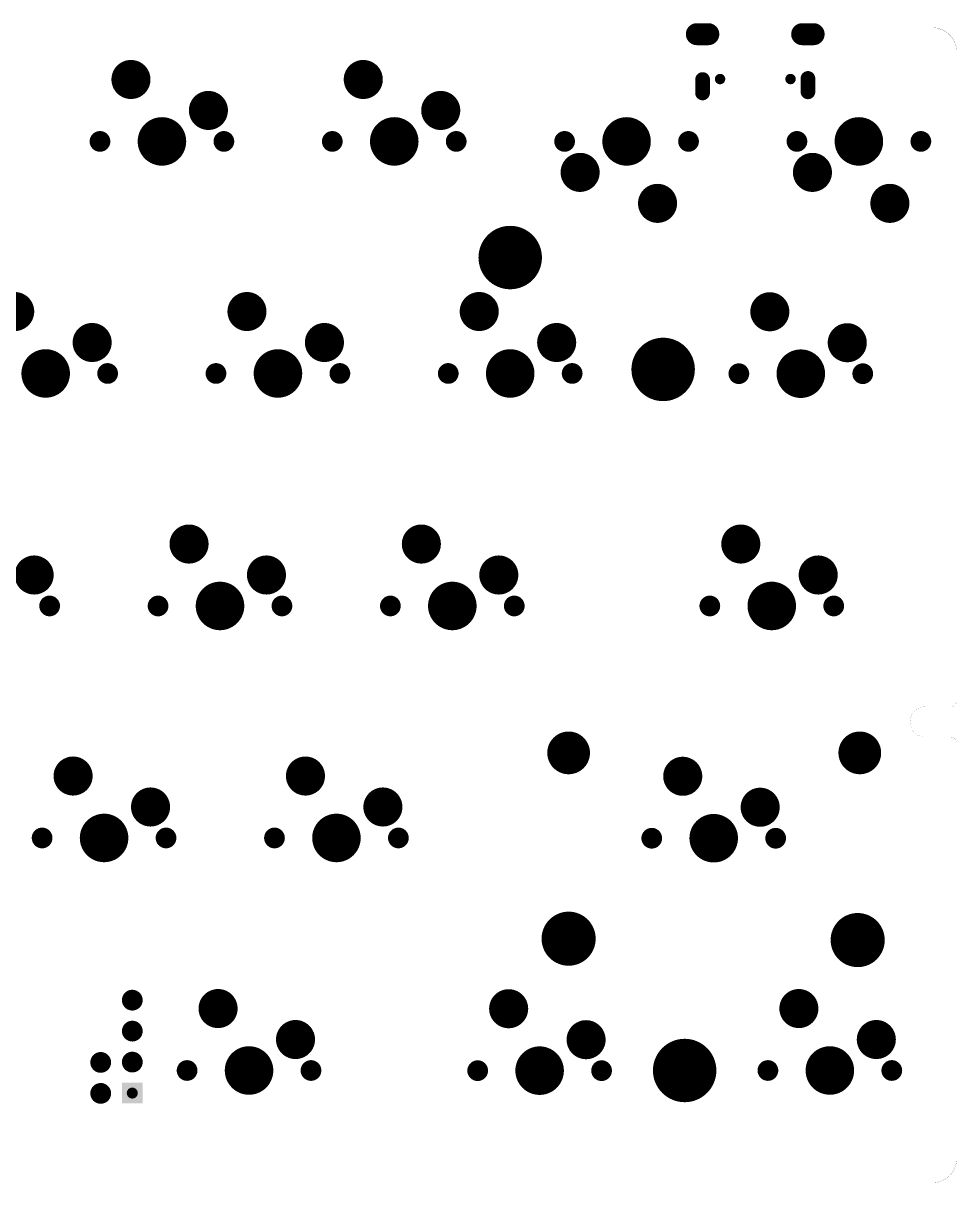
# Model space of a CAD drawing. Header units: millimetres. Extents: x 1049 to 1332, y 1256 to 1351.
# Drawn here: x 1255 to 1331.5, y 1255.5 to 1350.6 of the extents above; entities that cross this region are included whole.
import ezdxf

# ---------------------------------------------------------------- set-up
doc = ezdxf.new("R2010")
doc.units = ezdxf.units.MM
for name, color, linetype in [('BottomSolder', 6, 'Continuous'), ('KeepOutLayer', 6, 'Continuous'), ('PadHoleLayer', 156, 'Continuous')]:
    doc.layers.add(name, color=color, linetype=linetype)

# ---------------------------------------------------------------- blocks, each defined once
blk = doc.blocks.new('TYPE_C_2_76')
at = {"layer": 'BottomSolder'}
for points, const_width in [([(-3.849, 1.551), (-4.789, 1.551)], 1.803), ([(4.787, 1.551), (3.847, 1.551)], 1.803), ([(-4.319, -2.169), (-4.319, -3.269)], 1.203), ([(4.319, -2.079), (4.319, -3.179)], 1.203)]:
    blk.add_lwpolyline(points, dxfattribs=dict(at, const_width=const_width))
for points, const_width in [([(-5.24, 1.551, 1), (-4.338, 1.551, 1)], 0.902), ([(-4.3, 1.551, 1), (-3.398, 1.551, 1)], 0.902), ([(3.396, 1.551, 1), (4.298, 1.551, 1)], 0.902), ([(4.336, 1.551, 1), (5.238, 1.551, 1)], 0.902), ([(-4.62, -2.169, 1), (-4.018, -2.169, 1)], 0.602), ([(-3.099, -2.129, 1), (-2.672, -2.129, 1)], 0.427), ([(2.681, -2.129, 1), (3.108, -2.129, 1)], 0.427), ([(4.018, -2.079, 1), (4.62, -2.079, 1)], 0.602), ([(-4.62, -3.269, 1), (-4.018, -3.269, 1)], 0.602), ([(4.018, -3.179, 1), (4.62, -3.179, 1)], 0.602)]:
    blk.add_lwpolyline(points, format="xyb", close=True, dxfattribs=dict(at, const_width=const_width))
at = {"layer": 'PadHoleLayer'}
for points, const_width in [([(-4.544, 1.326), (-4.544, 1.776, -1), (-4.094, 1.776), (-4.094, 1.326, -1)], 0.15), ([(4.092, 1.326), (4.092, 1.776, -1), (4.542, 1.776), (4.542, 1.326, -1)], 0.15), ([(-3.048, -2.129, 1), (-2.723, -2.129, 1)], 0.325), ([(2.732, -2.129, 1), (3.057, -2.129, 1)], 0.325), ([(4.094, -3.104), (4.094, -2.154, -1), (4.544, -2.154), (4.544, -3.104, -1)], 0.15), ([(-4.544, -3.194), (-4.544, -2.244, -1), (-4.094, -2.244), (-4.094, -3.194, -1)], 0.15)]:
    blk.add_lwpolyline(points, format="xyb", close=True, dxfattribs=dict(at, const_width=const_width))
blk = doc.blocks.new('HDR1X4_79')
at = {"layer": 'BottomSolder', "const_width": 0.852}
for points in [[(2.114, 0, 1), (2.966, 0, 1)], [(4.654, 0, 1), (5.506, 0, 1)], [(7.194, 0, 1), (8.046, 0, 1)]]:
    blk.add_lwpolyline(points, format="xyb", close=True, dxfattribs=at)
at = {"layer": 'BottomSolder'}
blk.add_solid([(-0.852, -0.852), (0.852, -0.852), (-0.852, 0.852), (0.852, 0.852)], dxfattribs=at)
at = {"layer": 'PadHoleLayer', "const_width": 0.45}
for points in [[(-0.225, 0, 1), (0.225, 0, 1)], [(2.315, 0, 1), (2.765, 0, 1)], [(4.855, 0, 1), (5.305, 0, 1)], [(7.395, 0, 1), (7.845, 0, 1)]]:
    blk.add_lwpolyline(points, format="xyb", close=True, dxfattribs=at)
blk = doc.blocks.new('JUMP_WIRE_80')
at = {"layer": 'BottomSolder', "const_width": 0.852}
for points in [[(-0.426, 0, 1), (0.426, 0, 1)], [(2.114, 0, 1), (2.966, 0, 1)]]:
    blk.add_lwpolyline(points, format="xyb", close=True, dxfattribs=at)
at = {"layer": 'PadHoleLayer', "const_width": 0.457}
for points in [[(-0.229, 0, 1), (0.229, 0, 1)], [(2.311, 0, 1), (2.769, 0, 1)]]:
    blk.add_lwpolyline(points, format="xyb", close=True, dxfattribs=at)
blk = doc.blocks.new('2X____83')
at = {"layer": 'BottomSolder'}
for points, const_width in [([(-12.773, 7, 1), (-11.021, 7, 1)], 1.753), ([(11.103, 7, 1), (12.855, 7, 1)], 1.753), ([(-13.006, -8.24, 1), (-10.788, -8.24, 1)], 2.219), ([(10.697, -8.354, 1), (12.916, -8.354, 1)], 2.219)]:
    blk.add_lwpolyline(points, format="xyb", close=True, dxfattribs=dict(at, const_width=const_width))
at = {"layer": 'PadHoleLayer'}
for points, const_width in [([(-12.659, 7, 1), (-11.135, 7, 1)], 1.524), ([(11.217, 7, 1), (12.741, 7, 1)], 1.524), ([(-12.892, -8.24, 1), (-10.902, -8.24, 1)], 1.99), ([(10.812, -8.354, 1), (12.802, -8.354, 1)], 1.99)]:
    blk.add_lwpolyline(points, format="xyb", close=True, dxfattribs=dict(at, const_width=const_width))
blk = doc.blocks.new('____90')
at = {"layer": 'BottomSolder'}
for points, const_width in [([(-3.341, 5.08, 1), (-1.739, 5.08, 1)], 1.602), ([(3.009, 2.54, 1), (4.611, 2.54, 1)], 1.602), ([(-0.995, 0, 1), (0.995, 0, 1)], 1.99), ([(-5.505, 0, 1), (-4.655, 0, 1)], 0.85), ([(4.655, 0, 1), (5.505, 0, 1)], 0.85)]:
    blk.add_lwpolyline(points, format="xyb", close=True, dxfattribs=dict(at, const_width=const_width))
at = {"layer": 'PadHoleLayer'}
for points, const_width in [([(-3.29, 5.08, 1), (-1.79, 5.08, 1)], 1.5), ([(3.06, 2.54, 1), (4.56, 2.54, 1)], 1.5), ([(-0.995, 0, 1), (0.995, 0, 1)], 1.99), ([(-5.505, 0, 1), (-4.655, 0, 1)], 0.85), ([(4.655, 0, 1), (5.505, 0, 1)], 0.85)]:
    blk.add_lwpolyline(points, format="xyb", close=True, dxfattribs=dict(at, const_width=const_width))
blk = doc.blocks.new('____92')
at = {"layer": 'BottomSolder'}
for points, const_width in [([(-3.341, 5.08, 1), (-1.739, 5.08, 1)], 1.602), ([(3.009, 2.54, 1), (4.611, 2.54, 1)], 1.602), ([(-0.995, 0, 1), (0.995, 0, 1)], 1.99), ([(-5.505, 0, 1), (-4.655, 0, 1)], 0.85), ([(4.655, 0, 1), (5.505, 0, 1)], 0.85)]:
    blk.add_lwpolyline(points, format="xyb", close=True, dxfattribs=dict(at, const_width=const_width))
at = {"layer": 'PadHoleLayer'}
for points, const_width in [([(-3.29, 5.08, 1), (-1.79, 5.08, 1)], 1.5), ([(3.06, 2.54, 1), (4.56, 2.54, 1)], 1.5), ([(-0.995, 0, 1), (0.995, 0, 1)], 1.99), ([(-5.505, 0, 1), (-4.655, 0, 1)], 0.85), ([(4.655, 0, 1), (5.505, 0, 1)], 0.85)]:
    blk.add_lwpolyline(points, format="xyb", close=True, dxfattribs=dict(at, const_width=const_width))
blk = doc.blocks.new('____93')
at = {"layer": 'BottomSolder'}
for points, const_width in [([(-3.341, 5.08, 1), (-1.739, 5.08, 1)], 1.602), ([(3.009, 2.54, 1), (4.611, 2.54, 1)], 1.602), ([(-0.995, 0, 1), (0.995, 0, 1)], 1.99), ([(-5.505, 0, 1), (-4.655, 0, 1)], 0.85), ([(4.655, 0, 1), (5.505, 0, 1)], 0.85)]:
    blk.add_lwpolyline(points, format="xyb", close=True, dxfattribs=dict(at, const_width=const_width))
at = {"layer": 'PadHoleLayer'}
for points, const_width in [([(-3.29, 5.08, 1), (-1.79, 5.08, 1)], 1.5), ([(3.06, 2.54, 1), (4.56, 2.54, 1)], 1.5), ([(-0.995, 0, 1), (0.995, 0, 1)], 1.99), ([(-5.505, 0, 1), (-4.655, 0, 1)], 0.85), ([(4.655, 0, 1), (5.505, 0, 1)], 0.85)]:
    blk.add_lwpolyline(points, format="xyb", close=True, dxfattribs=dict(at, const_width=const_width))
blk = doc.blocks.new('____95')
at = {"layer": 'BottomSolder'}
for points, const_width in [([(-3.341, 5.08, 1), (-1.739, 5.08, 1)], 1.602), ([(3.009, 2.54, 1), (4.611, 2.54, 1)], 1.602), ([(-0.995, 0, 1), (0.995, 0, 1)], 1.99), ([(-5.505, 0, 1), (-4.655, 0, 1)], 0.85), ([(4.655, 0, 1), (5.505, 0, 1)], 0.85)]:
    blk.add_lwpolyline(points, format="xyb", close=True, dxfattribs=dict(at, const_width=const_width))
at = {"layer": 'PadHoleLayer'}
for points, const_width in [([(-3.29, 5.08, 1), (-1.79, 5.08, 1)], 1.5), ([(3.06, 2.54, 1), (4.56, 2.54, 1)], 1.5), ([(-0.995, 0, 1), (0.995, 0, 1)], 1.99), ([(-5.505, 0, 1), (-4.655, 0, 1)], 0.85), ([(4.655, 0, 1), (5.505, 0, 1)], 0.85)]:
    blk.add_lwpolyline(points, format="xyb", close=True, dxfattribs=dict(at, const_width=const_width))
blk = doc.blocks.new('____96')
at = {"layer": 'BottomSolder'}
for points, const_width in [([(-3.341, 5.08, 1), (-1.739, 5.08, 1)], 1.602), ([(3.009, 2.54, 1), (4.611, 2.54, 1)], 1.602), ([(-0.995, 0, 1), (0.995, 0, 1)], 1.99), ([(-5.505, 0, 1), (-4.655, 0, 1)], 0.85), ([(4.655, 0, 1), (5.505, 0, 1)], 0.85)]:
    blk.add_lwpolyline(points, format="xyb", close=True, dxfattribs=dict(at, const_width=const_width))
at = {"layer": 'PadHoleLayer'}
for points, const_width in [([(-3.29, 5.08, 1), (-1.79, 5.08, 1)], 1.5), ([(3.06, 2.54, 1), (4.56, 2.54, 1)], 1.5), ([(-0.995, 0, 1), (0.995, 0, 1)], 1.99), ([(-5.505, 0, 1), (-4.655, 0, 1)], 0.85), ([(4.655, 0, 1), (5.505, 0, 1)], 0.85)]:
    blk.add_lwpolyline(points, format="xyb", close=True, dxfattribs=dict(at, const_width=const_width))
blk = doc.blocks.new('____102')
at = {"layer": 'BottomSolder'}
for points, const_width in [([(-3.341, 5.08, 1), (-1.739, 5.08, 1)], 1.602), ([(3.009, 2.54, 1), (4.611, 2.54, 1)], 1.602), ([(-0.995, 0, 1), (0.995, 0, 1)], 1.99), ([(-5.505, 0, 1), (-4.655, 0, 1)], 0.85), ([(4.655, 0, 1), (5.505, 0, 1)], 0.85)]:
    blk.add_lwpolyline(points, format="xyb", close=True, dxfattribs=dict(at, const_width=const_width))
at = {"layer": 'PadHoleLayer'}
for points, const_width in [([(-3.29, 5.08, 1), (-1.79, 5.08, 1)], 1.5), ([(3.06, 2.54, 1), (4.56, 2.54, 1)], 1.5), ([(-0.995, 0, 1), (0.995, 0, 1)], 1.99), ([(-5.505, 0, 1), (-4.655, 0, 1)], 0.85), ([(4.655, 0, 1), (5.505, 0, 1)], 0.85)]:
    blk.add_lwpolyline(points, format="xyb", close=True, dxfattribs=dict(at, const_width=const_width))
blk = doc.blocks.new('____108')
at = {"layer": 'BottomSolder'}
for points, const_width in [([(-3.341, 5.08, 1), (-1.739, 5.08, 1)], 1.602), ([(3.009, 2.54, 1), (4.611, 2.54, 1)], 1.602), ([(-0.995, 0, 1), (0.995, 0, 1)], 1.99), ([(-5.505, 0, 1), (-4.655, 0, 1)], 0.85), ([(4.655, 0, 1), (5.505, 0, 1)], 0.85)]:
    blk.add_lwpolyline(points, format="xyb", close=True, dxfattribs=dict(at, const_width=const_width))
at = {"layer": 'PadHoleLayer'}
for points, const_width in [([(-3.29, 5.08, 1), (-1.79, 5.08, 1)], 1.5), ([(3.06, 2.54, 1), (4.56, 2.54, 1)], 1.5), ([(-0.995, 0, 1), (0.995, 0, 1)], 1.99), ([(-5.505, 0, 1), (-4.655, 0, 1)], 0.85), ([(4.655, 0, 1), (5.505, 0, 1)], 0.85)]:
    blk.add_lwpolyline(points, format="xyb", close=True, dxfattribs=dict(at, const_width=const_width))
blk = doc.blocks.new('____116')
at = {"layer": 'BottomSolder'}
for points, const_width in [([(-3.341, 5.08, 1), (-1.739, 5.08, 1)], 1.602), ([(3.009, 2.54, 1), (4.611, 2.54, 1)], 1.602), ([(-0.995, 0, 1), (0.995, 0, 1)], 1.99), ([(-5.505, 0, 1), (-4.655, 0, 1)], 0.85), ([(4.655, 0, 1), (5.505, 0, 1)], 0.85)]:
    blk.add_lwpolyline(points, format="xyb", close=True, dxfattribs=dict(at, const_width=const_width))
at = {"layer": 'PadHoleLayer'}
for points, const_width in [([(-3.29, 5.08, 1), (-1.79, 5.08, 1)], 1.5), ([(3.06, 2.54, 1), (4.56, 2.54, 1)], 1.5), ([(-0.995, 0, 1), (0.995, 0, 1)], 1.99), ([(-5.505, 0, 1), (-4.655, 0, 1)], 0.85), ([(4.655, 0, 1), (5.505, 0, 1)], 0.85)]:
    blk.add_lwpolyline(points, format="xyb", close=True, dxfattribs=dict(at, const_width=const_width))
blk = doc.blocks.new('____117')
at = {"layer": 'BottomSolder'}
for points, const_width in [([(-3.341, 5.08, 1), (-1.739, 5.08, 1)], 1.602), ([(3.009, 2.54, 1), (4.611, 2.54, 1)], 1.602), ([(-0.995, 0, 1), (0.995, 0, 1)], 1.99), ([(-5.505, 0, 1), (-4.655, 0, 1)], 0.85), ([(4.655, 0, 1), (5.505, 0, 1)], 0.85)]:
    blk.add_lwpolyline(points, format="xyb", close=True, dxfattribs=dict(at, const_width=const_width))
at = {"layer": 'PadHoleLayer'}
for points, const_width in [([(-3.29, 5.08, 1), (-1.79, 5.08, 1)], 1.5), ([(3.06, 2.54, 1), (4.56, 2.54, 1)], 1.5), ([(-0.995, 0, 1), (0.995, 0, 1)], 1.99), ([(-5.505, 0, 1), (-4.655, 0, 1)], 0.85), ([(4.655, 0, 1), (5.505, 0, 1)], 0.85)]:
    blk.add_lwpolyline(points, format="xyb", close=True, dxfattribs=dict(at, const_width=const_width))
blk = doc.blocks.new('____118')
at = {"layer": 'BottomSolder'}
for points, const_width in [([(-3.341, 5.08, 1), (-1.739, 5.08, 1)], 1.602), ([(3.009, 2.54, 1), (4.611, 2.54, 1)], 1.602), ([(-0.995, 0, 1), (0.995, 0, 1)], 1.99), ([(-5.505, 0, 1), (-4.655, 0, 1)], 0.85), ([(4.655, 0, 1), (5.505, 0, 1)], 0.85)]:
    blk.add_lwpolyline(points, format="xyb", close=True, dxfattribs=dict(at, const_width=const_width))
at = {"layer": 'PadHoleLayer'}
for points, const_width in [([(-3.29, 5.08, 1), (-1.79, 5.08, 1)], 1.5), ([(3.06, 2.54, 1), (4.56, 2.54, 1)], 1.5), ([(-0.995, 0, 1), (0.995, 0, 1)], 1.99), ([(-5.505, 0, 1), (-4.655, 0, 1)], 0.85), ([(4.655, 0, 1), (5.505, 0, 1)], 0.85)]:
    blk.add_lwpolyline(points, format="xyb", close=True, dxfattribs=dict(at, const_width=const_width))
blk = doc.blocks.new('____122')
at = {"layer": 'BottomSolder'}
for points, const_width in [([(-3.341, 5.08, 1), (-1.739, 5.08, 1)], 1.602), ([(3.009, 2.54, 1), (4.611, 2.54, 1)], 1.602), ([(-0.995, 0, 1), (0.995, 0, 1)], 1.99), ([(-5.505, 0, 1), (-4.655, 0, 1)], 0.85), ([(4.655, 0, 1), (5.505, 0, 1)], 0.85)]:
    blk.add_lwpolyline(points, format="xyb", close=True, dxfattribs=dict(at, const_width=const_width))
at = {"layer": 'PadHoleLayer'}
for points, const_width in [([(-3.29, 5.08, 1), (-1.79, 5.08, 1)], 1.5), ([(3.06, 2.54, 1), (4.56, 2.54, 1)], 1.5), ([(-0.995, 0, 1), (0.995, 0, 1)], 1.99), ([(-5.505, 0, 1), (-4.655, 0, 1)], 0.85), ([(4.655, 0, 1), (5.505, 0, 1)], 0.85)]:
    blk.add_lwpolyline(points, format="xyb", close=True, dxfattribs=dict(at, const_width=const_width))
blk = doc.blocks.new('____125')
at = {"layer": 'BottomSolder'}
for points, const_width in [([(-3.341, 5.08, 1), (-1.739, 5.08, 1)], 1.602), ([(3.009, 2.54, 1), (4.611, 2.54, 1)], 1.602), ([(-0.995, 0, 1), (0.995, 0, 1)], 1.99), ([(-5.505, 0, 1), (-4.655, 0, 1)], 0.85), ([(4.655, 0, 1), (5.505, 0, 1)], 0.85)]:
    blk.add_lwpolyline(points, format="xyb", close=True, dxfattribs=dict(at, const_width=const_width))
at = {"layer": 'PadHoleLayer'}
for points, const_width in [([(-3.29, 5.08, 1), (-1.79, 5.08, 1)], 1.5), ([(3.06, 2.54, 1), (4.56, 2.54, 1)], 1.5), ([(-0.995, 0, 1), (0.995, 0, 1)], 1.99), ([(-5.505, 0, 1), (-4.655, 0, 1)], 0.85), ([(4.655, 0, 1), (5.505, 0, 1)], 0.85)]:
    blk.add_lwpolyline(points, format="xyb", close=True, dxfattribs=dict(at, const_width=const_width))
blk = doc.blocks.new('____127')
at = {"layer": 'BottomSolder'}
for points, const_width in [([(-3.341, 5.08, 1), (-1.739, 5.08, 1)], 1.602), ([(3.009, 2.54, 1), (4.611, 2.54, 1)], 1.602), ([(-0.995, 0, 1), (0.995, 0, 1)], 1.99), ([(-5.505, 0, 1), (-4.655, 0, 1)], 0.85), ([(4.655, 0, 1), (5.505, 0, 1)], 0.85)]:
    blk.add_lwpolyline(points, format="xyb", close=True, dxfattribs=dict(at, const_width=const_width))
at = {"layer": 'PadHoleLayer'}
for points, const_width in [([(-3.29, 5.08, 1), (-1.79, 5.08, 1)], 1.5), ([(3.06, 2.54, 1), (4.56, 2.54, 1)], 1.5), ([(-0.995, 0, 1), (0.995, 0, 1)], 1.99), ([(-5.505, 0, 1), (-4.655, 0, 1)], 0.85), ([(4.655, 0, 1), (5.505, 0, 1)], 0.85)]:
    blk.add_lwpolyline(points, format="xyb", close=True, dxfattribs=dict(at, const_width=const_width))
blk = doc.blocks.new('____131')
at = {"layer": 'BottomSolder'}
for points, const_width in [([(-3.341, 5.08, 1), (-1.739, 5.08, 1)], 1.602), ([(3.009, 2.54, 1), (4.611, 2.54, 1)], 1.602), ([(-0.995, 0, 1), (0.995, 0, 1)], 1.99), ([(-5.505, 0, 1), (-4.655, 0, 1)], 0.85), ([(4.655, 0, 1), (5.505, 0, 1)], 0.85)]:
    blk.add_lwpolyline(points, format="xyb", close=True, dxfattribs=dict(at, const_width=const_width))
at = {"layer": 'PadHoleLayer'}
for points, const_width in [([(-3.29, 5.08, 1), (-1.79, 5.08, 1)], 1.5), ([(3.06, 2.54, 1), (4.56, 2.54, 1)], 1.5), ([(-0.995, 0, 1), (0.995, 0, 1)], 1.99), ([(-5.505, 0, 1), (-4.655, 0, 1)], 0.85), ([(4.655, 0, 1), (5.505, 0, 1)], 0.85)]:
    blk.add_lwpolyline(points, format="xyb", close=True, dxfattribs=dict(at, const_width=const_width))
blk = doc.blocks.new('____135')
at = {"layer": 'BottomSolder'}
for points, const_width in [([(-3.341, 5.08, 1), (-1.739, 5.08, 1)], 1.602), ([(3.009, 2.54, 1), (4.611, 2.54, 1)], 1.602), ([(-0.995, 0, 1), (0.995, 0, 1)], 1.99), ([(-5.505, 0, 1), (-4.655, 0, 1)], 0.85), ([(4.655, 0, 1), (5.505, 0, 1)], 0.85)]:
    blk.add_lwpolyline(points, format="xyb", close=True, dxfattribs=dict(at, const_width=const_width))
at = {"layer": 'PadHoleLayer'}
for points, const_width in [([(-3.29, 5.08, 1), (-1.79, 5.08, 1)], 1.5), ([(3.06, 2.54, 1), (4.56, 2.54, 1)], 1.5), ([(-0.995, 0, 1), (0.995, 0, 1)], 1.99), ([(-5.505, 0, 1), (-4.655, 0, 1)], 0.85), ([(4.655, 0, 1), (5.505, 0, 1)], 0.85)]:
    blk.add_lwpolyline(points, format="xyb", close=True, dxfattribs=dict(at, const_width=const_width))
blk = doc.blocks.new('____143')
at = {"layer": 'BottomSolder'}
for points, const_width in [([(-3.341, 5.08, 1), (-1.739, 5.08, 1)], 1.602), ([(3.009, 2.54, 1), (4.611, 2.54, 1)], 1.602), ([(-0.995, 0, 1), (0.995, 0, 1)], 1.99), ([(-5.505, 0, 1), (-4.655, 0, 1)], 0.85), ([(4.655, 0, 1), (5.505, 0, 1)], 0.85)]:
    blk.add_lwpolyline(points, format="xyb", close=True, dxfattribs=dict(at, const_width=const_width))
at = {"layer": 'PadHoleLayer'}
for points, const_width in [([(-3.29, 5.08, 1), (-1.79, 5.08, 1)], 1.5), ([(3.06, 2.54, 1), (4.56, 2.54, 1)], 1.5), ([(-0.995, 0, 1), (0.995, 0, 1)], 1.99), ([(-5.505, 0, 1), (-4.655, 0, 1)], 0.85), ([(4.655, 0, 1), (5.505, 0, 1)], 0.85)]:
    blk.add_lwpolyline(points, format="xyb", close=True, dxfattribs=dict(at, const_width=const_width))
blk = doc.blocks.new('____144')
at = {"layer": 'BottomSolder'}
for points, const_width in [([(-3.341, 5.08, 1), (-1.739, 5.08, 1)], 1.602), ([(3.009, 2.54, 1), (4.611, 2.54, 1)], 1.602), ([(-0.995, 0, 1), (0.995, 0, 1)], 1.99), ([(-5.505, 0, 1), (-4.655, 0, 1)], 0.85), ([(4.655, 0, 1), (5.505, 0, 1)], 0.85)]:
    blk.add_lwpolyline(points, format="xyb", close=True, dxfattribs=dict(at, const_width=const_width))
at = {"layer": 'PadHoleLayer'}
for points, const_width in [([(-3.29, 5.08, 1), (-1.79, 5.08, 1)], 1.5), ([(3.06, 2.54, 1), (4.56, 2.54, 1)], 1.5), ([(-0.995, 0, 1), (0.995, 0, 1)], 1.99), ([(-5.505, 0, 1), (-4.655, 0, 1)], 0.85), ([(4.655, 0, 1), (5.505, 0, 1)], 0.85)]:
    blk.add_lwpolyline(points, format="xyb", close=True, dxfattribs=dict(at, const_width=const_width))
blk = doc.blocks.new('____145')
at = {"layer": 'BottomSolder'}
for points, const_width in [([(-3.341, 5.08, 1), (-1.739, 5.08, 1)], 1.602), ([(3.009, 2.54, 1), (4.611, 2.54, 1)], 1.602), ([(-0.995, 0, 1), (0.995, 0, 1)], 1.99), ([(-5.505, 0, 1), (-4.655, 0, 1)], 0.85), ([(4.655, 0, 1), (5.505, 0, 1)], 0.85)]:
    blk.add_lwpolyline(points, format="xyb", close=True, dxfattribs=dict(at, const_width=const_width))
at = {"layer": 'PadHoleLayer'}
for points, const_width in [([(-3.29, 5.08, 1), (-1.79, 5.08, 1)], 1.5), ([(3.06, 2.54, 1), (4.56, 2.54, 1)], 1.5), ([(-0.995, 0, 1), (0.995, 0, 1)], 1.99), ([(-5.505, 0, 1), (-4.655, 0, 1)], 0.85), ([(4.655, 0, 1), (5.505, 0, 1)], 0.85)]:
    blk.add_lwpolyline(points, format="xyb", close=True, dxfattribs=dict(at, const_width=const_width))

msp = doc.modelspace()

# ---------------------------------------------------------------- linework, layer by layer
at = {"layer": 'BottomSolder', "const_width": 2.602}
for points in [[(1293.591, 1331.389, 1), (1296.193, 1331.389, 1)], [(1306.132, 1322.213, 1), (1308.734, 1322.213, 1)], [(1307.896, 1264.714, 1), (1310.497, 1264.714, 1)]]:
    msp.add_lwpolyline(points, format="xyb", close=True, dxfattribs=at)
at = {"layer": 'KeepOutLayer', "const_width": 0.00635}
for points in [[(1050.756, 1350.244), (1329.506, 1350.244)], [(1331.506, 1295.046), (1331.506, 1348.244)], [(1328.924, 1294.546), (1331.006, 1294.546)], [(1328.924, 1292.057), (1331.006, 1292.057)], [(1331.506, 1257.509), (1331.506, 1291.557)], [(1050.756, 1255.509), (1329.506, 1255.509)]]:
    msp.add_lwpolyline(points, dxfattribs=at)
at = {"layer": 'KeepOutLayer'}
for points, const_width in [([(1329.506, 1350.244, -0.414214), (1331.506, 1348.244)], 0.0127), ([(1328.924, 1292.057, -1), (1328.924, 1294.546)], 0.00635), ([(1331.506, 1295.046, -0.414214), (1331.006, 1294.546)], 0.00635), ([(1331.006, 1292.057, -0.414214), (1331.506, 1291.557)], 0.00635), ([(1331.506, 1257.509, -0.414214), (1329.506, 1255.509)], 0.0127)]:
    msp.add_lwpolyline(points, format="xyb", dxfattribs=dict(at, const_width=const_width))
for points, const_width in [([(1329.503, 1350.244, 1), (1329.509, 1350.244, 1)], 0.00635), ([(1329.504, 1350.244, 1), (1329.508, 1350.244, 1)], 0.00317), ([(1331.503, 1348.244, 1), (1331.509, 1348.244, 1)], 0.00635), ([(1331.504, 1348.244, 1), (1331.508, 1348.244, 1)], 0.00317), ([(1328.923, 1294.546, 1), (1328.926, 1294.546, 1)], 0.00317), ([(1328.923, 1294.546, 1), (1328.926, 1294.546, 1)], 0.00317), ([(1331.004, 1294.546, 1), (1331.008, 1294.546, 1)], 0.00317), ([(1331.004, 1294.546, 1), (1331.008, 1294.546, 1)], 0.00317), ([(1331.504, 1295.046, 1), (1331.508, 1295.046, 1)], 0.00317), ([(1331.504, 1295.046, 1), (1331.508, 1295.046, 1)], 0.00317), ([(1328.923, 1292.057, 1), (1328.926, 1292.057, 1)], 0.00317), ([(1328.923, 1292.057, 1), (1328.926, 1292.057, 1)], 0.00317), ([(1331.004, 1292.057, 1), (1331.008, 1292.057, 1)], 0.00317), ([(1331.004, 1292.057, 1), (1331.008, 1292.057, 1)], 0.00317), ([(1331.504, 1291.557, 1), (1331.508, 1291.557, 1)], 0.00317), ([(1331.504, 1291.557, 1), (1331.508, 1291.557, 1)], 0.00317), ([(1331.503, 1257.509, 1), (1331.509, 1257.509, 1)], 0.00635), ([(1331.504, 1257.509, 1), (1331.508, 1257.509, 1)], 0.00317), ([(1329.503, 1255.509, 1), (1329.509, 1255.509, 1)], 0.00635), ([(1329.504, 1255.509, 1), (1329.508, 1255.509, 1)], 0.00317)]:
    msp.add_lwpolyline(points, format="xyb", close=True, dxfattribs=dict(at, const_width=const_width))
at = {"layer": 'PadHoleLayer', "const_width": 0.625}
for points in [[(1293.954, 1332.326), (1295.83, 1332.326, -1), (1295.83, 1330.452), (1293.954, 1330.452, -1)], [(1306.495, 1323.15), (1308.371, 1323.15, -1), (1308.371, 1321.276), (1306.495, 1321.276, -1)], [(1308.258, 1265.651), (1310.134, 1265.651, -1), (1310.134, 1263.777), (1308.258, 1263.777, -1)]]:
    msp.add_lwpolyline(points, format="xyb", close=True, dxfattribs=at)

# ---------------------------------------------------------------- block references
for name, p in [('TYPE_C_2_76', (1314.985, 1348.158)), ('____143', (1266.334, 1340.914)), ('____144', (1285.384, 1340.914)), ('____131', (1256.801, 1321.882)), ('____122', (1275.847, 1321.882)), ('____127', (1294.892, 1321.882)), ('____125', (1318.721, 1321.864)), ('____116', (1252.046, 1302.813)), ('____108', (1271.096, 1302.813)), ('____118', (1290.146, 1302.813)), ('____117', (1316.34, 1302.813)), ('2X____83', (1311.579, 1283.764)), ('____96', (1261.59, 1283.786)), ('____95', (1280.643, 1283.786)), ('____102', (1311.579, 1283.764)), ('____93', (1273.477, 1264.714)), ('____90', (1297.305, 1264.701)), ('____92', (1321.103, 1264.714))]:
    msp.add_blockref(name, p)
for name, p, rotation in [('____145', (1304.434, 1340.914), 180), ('____135', (1323.484, 1340.914), 180), ('HDR1X4_79', (1263.904, 1262.863), 90), ('JUMP_WIRE_80', (1261.313, 1262.837), 90)]:
    msp.add_blockref(name, p, dxfattribs=dict(rotation=rotation))

doc.saveas('drawing.dxf')
